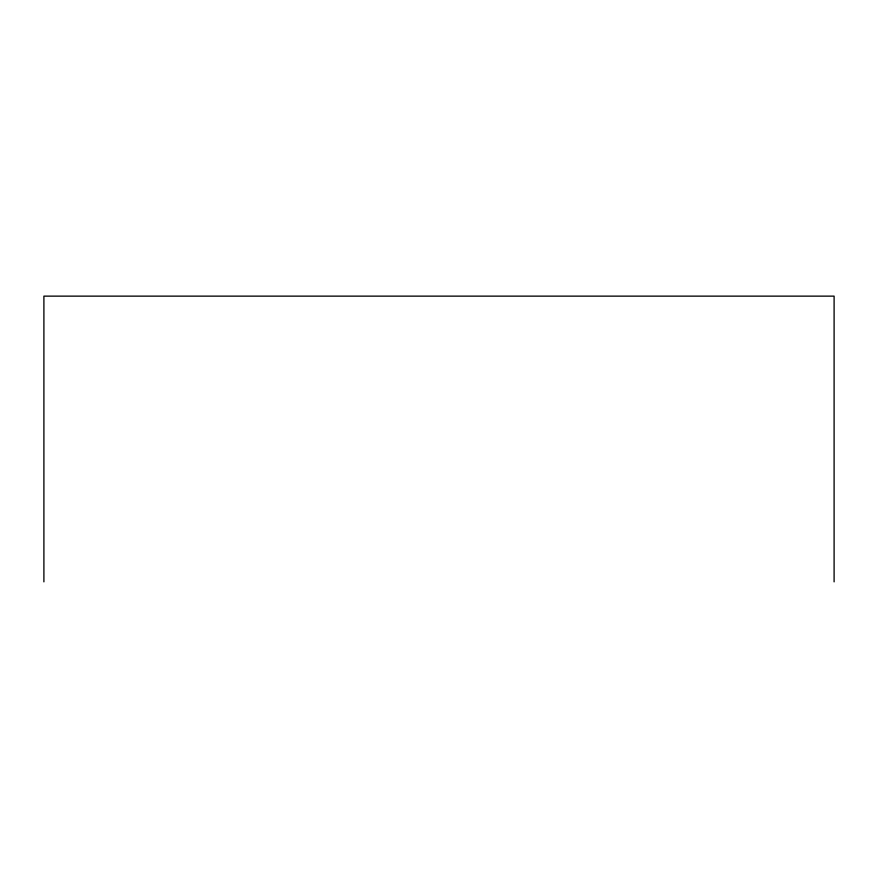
<?xml version="1.0" encoding="UTF-8"?>
<svg xmlns="http://www.w3.org/2000/svg" width="878" height="878" viewBox="0 0 878 878"><rect width="100%" height="100%" fill="white"/><g stroke="black" fill="none" stroke-linecap="round" stroke-linejoin="round"><path stroke-width="1.32" d="M834.1 581.862L834.1 296.138L43.9 296.138L43.9 581.862"/></g></svg>
